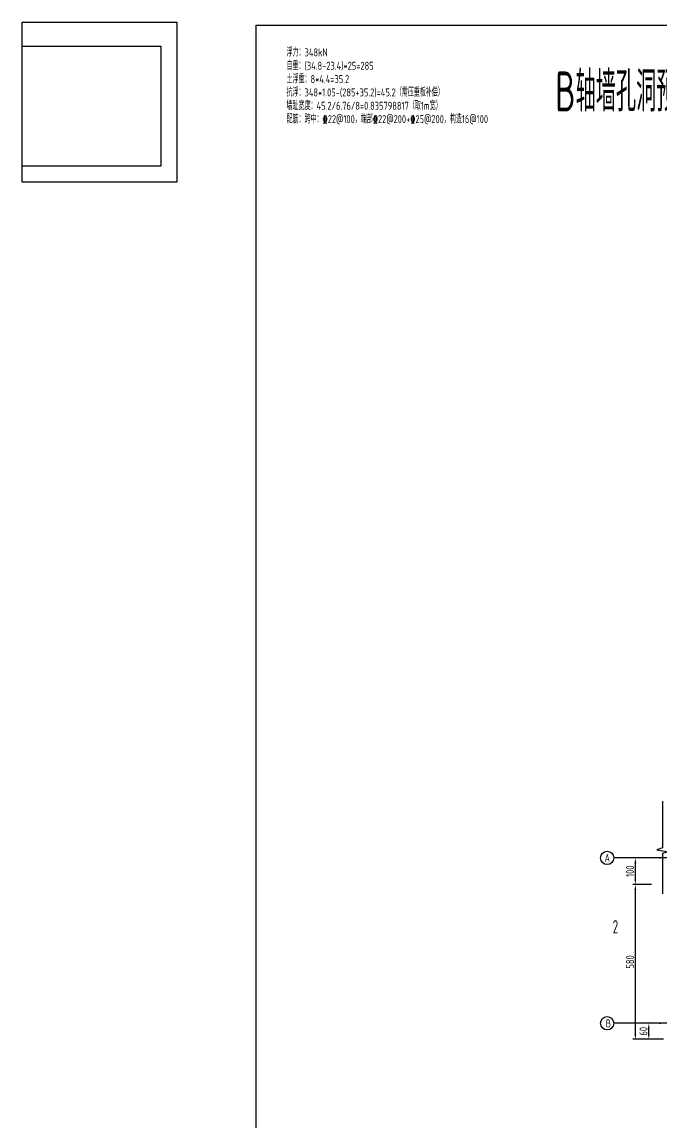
# Model space of a CAD drawing. Header units: millimetres. Extents: x -29538 to 115583, y -232866 to 15404.
# Drawn here: x -29538 to -5561, y -76913 to -35644 of the extents above; entities that cross this region are included whole.
import ezdxf
from ezdxf.enums import TextEntityAlignment as Align

# ---------------------------------------------------------------- set-up
doc = ezdxf.new("R2010")
doc.units = ezdxf.units.MM
doc.header["$LTSCALE"] = 10
doc.header["$MEASUREMENT"] = 0
doc.linetypes.add('ACAD_ISO04W100', pattern=[30, 24, -3, 0, -3])
for name, color, linetype in [('中心线', 3, 'ACAD_ISO04W100'), ('尺寸', 4, 'Continuous'), ('文字', 7, 'Continuous'), ('标注', 4, 'Continuous')]:
    doc.layers.add(name, color=color, linetype=linetype)
doc.styles.get("Standard").update_dxf_attribs({"font": 'gbenor.shx', "width": 0.75, "bigfont": 'gbcbig.shx'})
doc.dimstyles.get("Standard").update_dxf_attribs({"dimscale": 100, "dimtxt": 3, "dimasz": 2, "dimexe": 1, "dimexo": 1, "dimgap": 0.5, "dimtad": 1, "dimdec": 1, "dimlfac": 0.1, "dimdsep": 46, "dimtxsty": 'Standard', "dimcen": 0.5, "dimadec": 0, "dimazin": 0, "dimtfac": 1, "dimtdec": 1, "dimtofl": 0, "dimtmove": 2, "dimatfit": 3, "dimfxl": 0, "dimtolj": 1, "dimtzin": 0, "dimarcsym": 0})

# ---------------------------------------------------------------- blocks, each defined once
blk = doc.blocks.new('*D263')
at = {"layer": 'Defpoints', "color": 0}
for p in [(-6055, -73176), (17693, -73176), (-5407, -73776)]:
    blk.add_point(p, dxfattribs=at)
at = {"layer": '标注', "color": 0, "lineweight": -2}
for p, q in [((-5455, -73176), (-6155, -73176)), ((-6055, -73576), (-6055, -73376)), ((-5507, -73776), (-6155, -73776))]:
    blk.add_line(p, q, dxfattribs=at)
at = {"layer": '标注', "color": 0}
for points in [[(-6089, -73376), (-6022, -73376), (-6055, -73176)], [(-6089, -73576), (-6022, -73576), (-6055, -73776)]]:
    blk.add_solid(points, dxfattribs=at)
at = {"layer": '标注', "color": 0, "insert": (-6255, -73476), "char_height": 300, "attachment_point": 5, "rotation": 90}
blk.add_mtext('\\A1;60', dxfattribs=at)
blk = doc.blocks.new('*D265')
at = {"layer": 'Defpoints', "color": 0}
for p in [(-6558, -66976), (-5537, -66976), (-5407, -67976)]:
    blk.add_point(p, dxfattribs=at)
at = {"layer": '标注', "color": 0, "lineweight": -2}
for p, q in [((-5958, -66976), (-6658, -66976)), ((-6558, -67776), (-6558, -67176)), ((-5958, -67976), (-6658, -67976))]:
    blk.add_line(p, q, dxfattribs=at)
at = {"layer": '标注', "color": 0}
for points in [[(-6592, -67176), (-6525, -67176), (-6558, -66976)], [(-6592, -67776), (-6525, -67776), (-6558, -67976)]]:
    blk.add_solid(points, dxfattribs=at)
at = {"layer": '标注', "color": 0, "insert": (-6758, -67476), "char_height": 300, "attachment_point": 5, "rotation": 90}
blk.add_mtext('\\A1;100', dxfattribs=at)
blk = doc.blocks.new('*D258')
at = {"layer": 'Defpoints', "color": 0}
for p in [(-6558, -67976), (-5407, -67976), (-5407, -73776)]:
    blk.add_point(p, dxfattribs=at)
at = {"layer": '标注', "color": 0, "lineweight": -2}
for p, q in [((-5958, -67976), (-6658, -67976)), ((-6558, -73576), (-6558, -68176)), ((-5958, -73776), (-6658, -73776))]:
    blk.add_line(p, q, dxfattribs=at)
at = {"layer": '标注', "color": 0}
for points in [[(-6592, -68176), (-6525, -68176), (-6558, -67976)], [(-6592, -73576), (-6525, -73576), (-6558, -73776)]]:
    blk.add_solid(points, dxfattribs=at)
at = {"layer": '标注', "color": 0, "insert": (-6758, -70876), "char_height": 300, "attachment_point": 5, "rotation": 90}
blk.add_mtext('\\A1;580', dxfattribs=at)

msp = doc.modelspace()

# ---------------------------------------------------------------- linework, layer by layer
at = {"ltscale": 2}
msp.add_lwpolyline([(-5537.25, -64847.75), (-5537.26, -66603.35), (-5747.26, -66673.35), (-5327.26, -66743.36), (-5537.26, -66813.35), (-5537.27, -68320.6)], dxfattribs=at)
at = {"layer": '中心线', "ltscale": 2}
for p, q in [((18299.2, -66975.76), (-6065.67, -66975.76)), ((18299.2, -73175.76), (-6065.67, -73175.76))]:
    msp.add_line(p, q, dxfattribs=at)
at = {"layer": '尺寸'}
for p, q in [((-5836.32, -66975.76), (-7364.69, -66975.76)), ((-5584.43, -66975.76), (-6886.03, -66975.76)), ((-5836.32, -73175.76), (-7364.69, -73175.76)), ((-5584.43, -73175.76), (-6886.03, -73175.76))]:
    msp.add_line(p, q, dxfattribs=at)
at = {"layer": '文字'}
msp.add_lwpolyline([(-7631.45, -69536.25, 0, 70, 0), (-7631.45, -69736.25, 0, 0, 0), (-7631.45, -69986.25, 0, 0, 0), (-7151.77, -69986.25, 0, 0, 0)], format="xyseb", dxfattribs=at)
for centre in [(-7614.69, -66975.76), (-7614.69, -73175.76)]:
    msp.add_circle(centre, 250, dxfattribs=at)
at = {"layer": '标注'}
for points in [[(-29537.58, -35644.41), (-23737.58, -35644.41), (-23737.58, -41644.41), (-29537.58, -41644.41)], [(-20766.26, -35766.07), (73532.6, -35766.07), (73532.6, -226179.33), (-20766.26, -226179.33)], [(-29537.58, -36544.41), (-24337.58, -36544.41), (-24337.58, -41044.41), (-29537.58, -41044.41)]]:
    msp.add_lwpolyline(points, close=True, dxfattribs=at)

# ---------------------------------------------------------------- texts
at = {"layer": '文字', "width": 0.7}
for s, height, p in [('B轴墙孔洞预留请以建筑专业为准', 1500, (-3886, -38247.62)), ('A', 300, (-7611.17, -66979.9)), ('2', 500, (-7304.55, -69559.33)), ('B', 300, (-7568.17, -73179.9))]:
    msp.add_text(s, height=height, dxfattribs=at).set_placement(p, align=Align.MIDDLE_CENTER)
at = {"layer": '标注', "insert": (-19627.61, -36633.96), "char_height": 300, "width": 10356.9349, "attachment_point": 1}
msp.add_mtext('浮力：348kN\\P自重：(34.8-23.4)*25=285\\P土浮重：8*4.4=35.2\\P抗浮：348*1.05-(285+35.2)=45.2（需压重板补偿）\\P墙趾宽度：45.2/6.76/8=0.835798817（取1m宽）\\P配筋：跨中：\x8422@100，端部\x8422@200+\x8425@200，构造16@100', dxfattribs=at)

# ---------------------------------------------------------------- dimensions: what is measured, and where the dimension line sits
at = {"layer": '标注'}
for base, p1, p2, picture, middle in [((-6558.29, -66975.76), (-5406.61, -67975.76), (-5537.26, -66975.76), '*D265', (-6758.29, -67475.76)), ((-6558.29, -67975.76), (-5406.61, -73775.76), (-5406.61, -67975.76), '*D258', (-6758.29, -70875.76)), ((-6055.41, -73175.76), (-5406.61, -73775.76), (17693.39, -73175.76), '*D263', (-6255.41, -73475.76))]:
    dim = msp.add_linear_dim(base=base, p1=p1, p2=p2, angle=90, dimstyle='Standard', dxfattribs=at)
    dim.commit()
    dim.dimension.update_dxf_attribs({"geometry": picture, "text_midpoint": middle})

doc.saveas('drawing.dxf')
